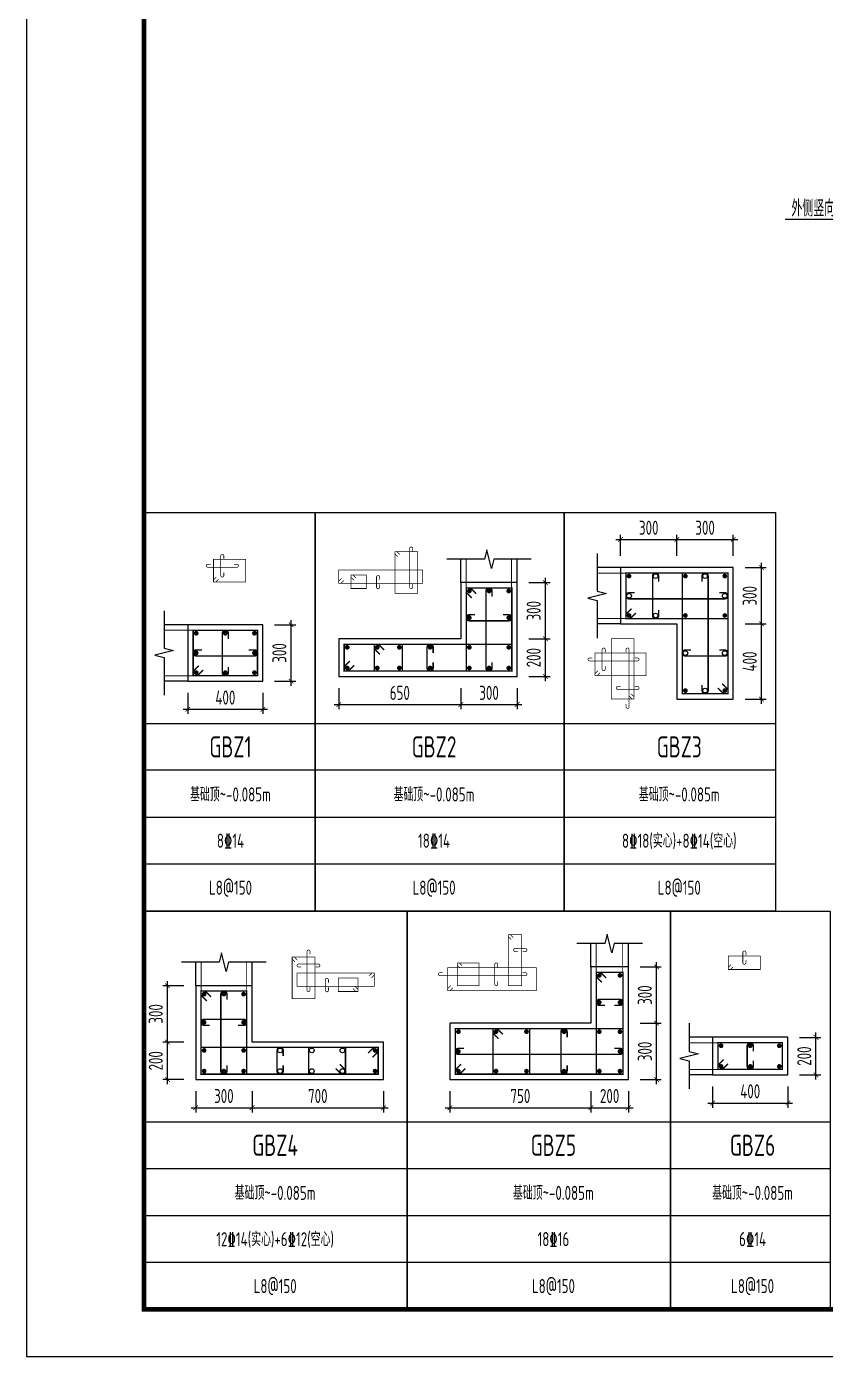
# Model space of a CAD drawing. Extents: x 826826 to 1642106, y -156213 to 399140.
# Drawn here: x 1156965 to 1173972, y 295942 to 324281 of the extents above; entities that cross this region are included whole.
import ezdxf
from ezdxf.enums import TextEntityAlignment as Align

# ---------------------------------------------------------------- set-up
doc = ezdxf.new("R2010")
doc.units = 0
doc.header["$LTSCALE"] = 1000
doc.linetypes.add('CONTINOUS', pattern=[0])
doc.layers.get('0').update_dxf_attribs({"linetype": 'CONTINUOUS'})
doc.layers.get('DEFPOINTS').update_dxf_attribs({"linetype": 'CONTINUOUS'})
for name, color, linetype in [('-TK', 7, 'CONTINUOUS'), ('COLU_DE_DIM', 3, 'CONTINUOUS'), ('COLU_DE_TH', 7, 'CONTINUOUS'), ('LINK', 6, 'CONTINUOUS'), ('LINK-INDEX', 6, 'CONTINUOUS'), ('REIN', 6, 'CONTINUOUS'), ('S-B板配筋号', 7, 'CONTINUOUS'), ('TAB', 7, 'CONTINUOUS'), ('TAB_TEXT', 7, 'CONTINUOUS'), ('THIN', 7, 'CONTINUOUS'), ('标注', 142, 'CONTINUOUS'), ('说明文字', 7, 'CONTINUOUS')]:
    doc.layers.add(name, color=color, linetype=linetype)
doc.styles.add('TSSD_DIMENSION', font='Tssdeng.shx', dxfattribs={"width": 0.7, "bigfont": 'tssdchn.shx'})
doc.styles.add('TSSD_REIN', font='tssdeng.shx', dxfattribs={"width": 0.7, "height": 300, "bigfont": 'tssdchn.shx'})
doc.dimstyles.new('TSSD_25_100', dxfattribs={"dimtxt": 300, "dimasz": 100, "dimexe": 100, "dimexo": 250, "dimgap": 100, "dimtad": 1, "dimdec": 0, "dimlfac": 0.25, "dimzin": 0, "dimdsep": 46, "dimtxsty": 'TSSD_DIMENSION', "dimblk": 'ARCHTICK', "dimcen": 0, "dimdle": 100, "dimclrt": 7, "dimadec": 0, "dimazin": 0, "dimtfac": 1, "dimtdec": 0, "dimtix": 1, "dimtmove": 2, "dimatfit": 3, "dimldrblk": 'ARCHTICK', "dimfxl": 0, "dimtolj": 1, "dimtzin": 0, "dimarcsym": 0})

# ---------------------------------------------------------------- blocks, each defined once
blk = doc.blocks.new('_ArchTick')
at = {"color": 0, "linetype": 'ByBlock', "const_width": 0.15}
blk.add_lwpolyline([(-0.5, -0.5), (0.5, 0.5)], dxfattribs=at)
blk = doc.blocks.new('*D298')
at = {"layer": 'COLU_DE_DIM', "color": 0, "lineweight": -2}
for p, q in [((1171572, 301692), (1171572, 301242)), ((1173172, 301692), (1173172, 301242)), ((1171472, 301342), (1173272, 301342))]:
    blk.add_line(p, q, dxfattribs=at)
at = {"layer": 'DEFPOINTS', "color": 0}
for p in [(1171572, 301942), (1173172, 301942), (1173172, 301342)]:
    blk.add_point(p, dxfattribs=at)
at = {"layer": 'COLU_DE_DIM', "color": 0, "lineweight": -2, "xscale": 100, "yscale": 100, "zscale": 100, "rotation": 180}
blk.add_blockref('_ArchTick', (1171572, 301342), dxfattribs=at)
at = {"layer": 'COLU_DE_DIM', "color": 0, "lineweight": -2, "xscale": 100, "yscale": 100, "zscale": 100}
blk.add_blockref('_ArchTick', (1173172, 301342), dxfattribs=at)
at = {"layer": 'COLU_DE_DIM', "color": 7, "insert": (1172372, 301592), "char_height": 300, "attachment_point": 5, "style": 'TSSD_DIMENSION'}
blk.add_mtext('\\A1;400', dxfattribs=at)
blk = doc.blocks.new('*D299')
at = {"layer": 'COLU_DE_DIM', "color": 0, "lineweight": -2}
for p, q in [((1173422, 302742), (1173872, 302742)), ((1173772, 301842), (1173772, 302842)), ((1173422, 301942), (1173872, 301942))]:
    blk.add_line(p, q, dxfattribs=at)
at = {"layer": 'DEFPOINTS', "color": 0}
for p in [(1173172, 302742), (1173772, 302742), (1173172, 301942)]:
    blk.add_point(p, dxfattribs=at)
at = {"layer": 'COLU_DE_DIM', "color": 0, "lineweight": -2, "xscale": 100, "yscale": 100, "zscale": 100}
for p, rotation in [((1173772, 302742), 90), ((1173772, 301942), 270)]:
    blk.add_blockref('_ArchTick', p, dxfattribs=dict(at, rotation=rotation))
at = {"layer": 'COLU_DE_DIM', "color": 7, "insert": (1173522, 302342), "char_height": 300, "attachment_point": 5, "rotation": 90, "style": 'TSSD_DIMENSION'}
blk.add_mtext('\\A1;200', dxfattribs=at)
blk = doc.blocks.new('*D284')
at = {"layer": 'COLU_DE_DIM', "color": 0, "lineweight": -2}
for p, q in [((1169611, 313002), (1169611, 313452)), ((1170811, 313002), (1170811, 313452)), ((1169511, 313352), (1170911, 313352))]:
    blk.add_line(p, q, dxfattribs=at)
at = {"layer": 'DEFPOINTS', "color": 0}
for p in [(1170811, 313352), (1169611, 312752), (1170811, 312752)]:
    blk.add_point(p, dxfattribs=at)
at = {"layer": 'COLU_DE_DIM', "color": 0, "lineweight": -2, "xscale": 100, "yscale": 100, "zscale": 100, "rotation": 180}
blk.add_blockref('_ArchTick', (1169611, 313352), dxfattribs=at)
at = {"layer": 'COLU_DE_DIM', "color": 0, "lineweight": -2, "xscale": 100, "yscale": 100, "zscale": 100}
blk.add_blockref('_ArchTick', (1170811, 313352), dxfattribs=at)
at = {"layer": 'COLU_DE_DIM', "color": 7, "insert": (1170211, 313602), "char_height": 300, "attachment_point": 5, "style": 'TSSD_DIMENSION'}
blk.add_mtext('\\A1;300', dxfattribs=at)
blk = doc.blocks.new('*D285')
at = {"layer": 'COLU_DE_DIM', "color": 0, "lineweight": -2}
for p, q in [((1170811, 313002), (1170811, 313452)), ((1172011, 313002), (1172011, 313452)), ((1170711, 313352), (1172111, 313352))]:
    blk.add_line(p, q, dxfattribs=at)
at = {"layer": 'DEFPOINTS', "color": 0}
for p in [(1172011, 313352), (1170811, 312752), (1172011, 312752)]:
    blk.add_point(p, dxfattribs=at)
at = {"layer": 'COLU_DE_DIM', "color": 0, "lineweight": -2, "xscale": 100, "yscale": 100, "zscale": 100, "rotation": 180}
blk.add_blockref('_ArchTick', (1170811, 313352), dxfattribs=at)
at = {"layer": 'COLU_DE_DIM', "color": 0, "lineweight": -2, "xscale": 100, "yscale": 100, "zscale": 100}
blk.add_blockref('_ArchTick', (1172011, 313352), dxfattribs=at)
at = {"layer": 'COLU_DE_DIM', "color": 7, "insert": (1171411, 313602), "char_height": 300, "attachment_point": 5, "style": 'TSSD_DIMENSION'}
blk.add_mtext('\\A1;300', dxfattribs=at)
blk = doc.blocks.new('*D286')
at = {"layer": 'COLU_DE_DIM', "color": 0, "lineweight": -2}
for p, q in [((1172261, 311552), (1172711, 311552)), ((1172611, 309852), (1172611, 311652)), ((1172261, 309952), (1172711, 309952))]:
    blk.add_line(p, q, dxfattribs=at)
at = {"layer": 'DEFPOINTS', "color": 0}
for p in [(1172011, 311552), (1172611, 311552), (1172011, 309952)]:
    blk.add_point(p, dxfattribs=at)
at = {"layer": 'COLU_DE_DIM', "color": 0, "lineweight": -2, "xscale": 100, "yscale": 100, "zscale": 100}
for p, rotation in [((1172611, 311552), 90), ((1172611, 309952), 270)]:
    blk.add_blockref('_ArchTick', p, dxfattribs=dict(at, rotation=rotation))
at = {"layer": 'COLU_DE_DIM', "color": 7, "insert": (1172361, 310752), "char_height": 300, "attachment_point": 5, "rotation": 90, "style": 'TSSD_DIMENSION'}
blk.add_mtext('\\A1;400', dxfattribs=at)
blk = doc.blocks.new('*D287')
at = {"layer": 'COLU_DE_DIM', "color": 0, "lineweight": -2}
for p, q in [((1172261, 312752), (1172711, 312752)), ((1172611, 311452), (1172611, 312852)), ((1172261, 311552), (1172711, 311552))]:
    blk.add_line(p, q, dxfattribs=at)
at = {"layer": 'DEFPOINTS', "color": 0}
for p in [(1172011, 312752), (1172611, 312752), (1172011, 311552)]:
    blk.add_point(p, dxfattribs=at)
at = {"layer": 'COLU_DE_DIM', "color": 0, "lineweight": -2, "xscale": 100, "yscale": 100, "zscale": 100}
for p, rotation in [((1172611, 312752), 90), ((1172611, 311552), 270)]:
    blk.add_blockref('_ArchTick', p, dxfattribs=dict(at, rotation=rotation))
at = {"layer": 'COLU_DE_DIM', "color": 7, "insert": (1172361, 312152), "char_height": 300, "attachment_point": 5, "rotation": 90, "style": 'TSSD_DIMENSION'}
blk.add_mtext('\\A1;300', dxfattribs=at)
blk = doc.blocks.new('*D288')
at = {"layer": 'COLU_DE_DIM', "color": 0, "lineweight": -2}
for p, q in [((1163611, 310183), (1163611, 309733)), ((1166211, 310183), (1166211, 309733)), ((1163511, 309833), (1166311, 309833))]:
    blk.add_line(p, q, dxfattribs=at)
at = {"layer": 'DEFPOINTS', "color": 0}
for p in [(1163611, 310433), (1166211, 310433), (1166211, 309833)]:
    blk.add_point(p, dxfattribs=at)
at = {"layer": 'COLU_DE_DIM', "color": 0, "lineweight": -2, "xscale": 100, "yscale": 100, "zscale": 100, "rotation": 180}
blk.add_blockref('_ArchTick', (1163611, 309833), dxfattribs=at)
at = {"layer": 'COLU_DE_DIM', "color": 0, "lineweight": -2, "xscale": 100, "yscale": 100, "zscale": 100}
blk.add_blockref('_ArchTick', (1166211, 309833), dxfattribs=at)
at = {"layer": 'COLU_DE_DIM', "color": 7, "insert": (1164911, 310083), "char_height": 300, "attachment_point": 5, "style": 'TSSD_DIMENSION'}
blk.add_mtext('\\A1;650', dxfattribs=at)
blk = doc.blocks.new('*D289')
at = {"layer": 'COLU_DE_DIM', "color": 0, "lineweight": -2}
for p, q in [((1166211, 310183), (1166211, 309733)), ((1167411, 310183), (1167411, 309733)), ((1166111, 309833), (1167511, 309833))]:
    blk.add_line(p, q, dxfattribs=at)
at = {"layer": 'DEFPOINTS', "color": 0}
for p in [(1166211, 310433), (1167411, 310433), (1167411, 309833)]:
    blk.add_point(p, dxfattribs=at)
at = {"layer": 'COLU_DE_DIM', "color": 0, "lineweight": -2, "xscale": 100, "yscale": 100, "zscale": 100, "rotation": 180}
blk.add_blockref('_ArchTick', (1166211, 309833), dxfattribs=at)
at = {"layer": 'COLU_DE_DIM', "color": 0, "lineweight": -2, "xscale": 100, "yscale": 100, "zscale": 100}
blk.add_blockref('_ArchTick', (1167411, 309833), dxfattribs=at)
at = {"layer": 'COLU_DE_DIM', "color": 7, "insert": (1166811, 310083), "char_height": 300, "attachment_point": 5, "style": 'TSSD_DIMENSION'}
blk.add_mtext('\\A1;300', dxfattribs=at)
blk = doc.blocks.new('*D290')
at = {"layer": 'COLU_DE_DIM', "color": 0, "lineweight": -2}
for p, q in [((1167661, 311233), (1168111, 311233)), ((1168011, 310333), (1168011, 311333)), ((1167661, 310433), (1168111, 310433))]:
    blk.add_line(p, q, dxfattribs=at)
at = {"layer": 'DEFPOINTS', "color": 0}
for p in [(1167411, 311233), (1168011, 311233), (1167411, 310433)]:
    blk.add_point(p, dxfattribs=at)
at = {"layer": 'COLU_DE_DIM', "color": 0, "lineweight": -2, "xscale": 100, "yscale": 100, "zscale": 100}
for p, rotation in [((1168011, 311233), 90), ((1168011, 310433), 270)]:
    blk.add_blockref('_ArchTick', p, dxfattribs=dict(at, rotation=rotation))
at = {"layer": 'COLU_DE_DIM', "color": 7, "insert": (1167761, 310833), "char_height": 300, "attachment_point": 5, "rotation": 90, "style": 'TSSD_DIMENSION'}
blk.add_mtext('\\A1;200', dxfattribs=at)
blk = doc.blocks.new('*D291')
at = {"layer": 'COLU_DE_DIM', "color": 0, "lineweight": -2}
for p, q in [((1167661, 312433), (1168111, 312433)), ((1168011, 311133), (1168011, 312533)), ((1167661, 311233), (1168111, 311233))]:
    blk.add_line(p, q, dxfattribs=at)
at = {"layer": 'DEFPOINTS', "color": 0}
for p in [(1167411, 312433), (1168011, 312433), (1167411, 311233)]:
    blk.add_point(p, dxfattribs=at)
at = {"layer": 'COLU_DE_DIM', "color": 0, "lineweight": -2, "xscale": 100, "yscale": 100, "zscale": 100}
for p, rotation in [((1168011, 312433), 90), ((1168011, 311233), 270)]:
    blk.add_blockref('_ArchTick', p, dxfattribs=dict(at, rotation=rotation))
at = {"layer": 'COLU_DE_DIM', "color": 7, "insert": (1167761, 311833), "char_height": 300, "attachment_point": 5, "rotation": 90, "style": 'TSSD_DIMENSION'}
blk.add_mtext('\\A1;300', dxfattribs=at)
blk = doc.blocks.new('*D280')
at = {"layer": 'COLU_DE_DIM', "color": 0, "lineweight": -2}
for p, q in [((1160565, 301592), (1160565, 301142)), ((1161765, 301592), (1161765, 301142)), ((1160465, 301242), (1161865, 301242))]:
    blk.add_line(p, q, dxfattribs=at)
at = {"layer": 'DEFPOINTS', "color": 0}
for p in [(1160565, 301842), (1161765, 301842), (1161765, 301242)]:
    blk.add_point(p, dxfattribs=at)
at = {"layer": 'COLU_DE_DIM', "color": 0, "lineweight": -2, "xscale": 100, "yscale": 100, "zscale": 100, "rotation": 180}
blk.add_blockref('_ArchTick', (1160565, 301242), dxfattribs=at)
at = {"layer": 'COLU_DE_DIM', "color": 0, "lineweight": -2, "xscale": 100, "yscale": 100, "zscale": 100}
blk.add_blockref('_ArchTick', (1161765, 301242), dxfattribs=at)
at = {"layer": 'COLU_DE_DIM', "color": 7, "insert": (1161165, 301492), "char_height": 300, "attachment_point": 5, "style": 'TSSD_DIMENSION'}
blk.add_mtext('\\A1;300', dxfattribs=at)
blk = doc.blocks.new('*D281')
at = {"layer": 'COLU_DE_DIM', "color": 0, "lineweight": -2}
for p, q in [((1161765, 301592), (1161765, 301142)), ((1164565, 301592), (1164565, 301142)), ((1161665, 301242), (1164665, 301242))]:
    blk.add_line(p, q, dxfattribs=at)
at = {"layer": 'DEFPOINTS', "color": 0}
for p in [(1161765, 301842), (1164565, 301842), (1164565, 301242)]:
    blk.add_point(p, dxfattribs=at)
at = {"layer": 'COLU_DE_DIM', "color": 0, "lineweight": -2, "xscale": 100, "yscale": 100, "zscale": 100, "rotation": 180}
blk.add_blockref('_ArchTick', (1161765, 301242), dxfattribs=at)
at = {"layer": 'COLU_DE_DIM', "color": 0, "lineweight": -2, "xscale": 100, "yscale": 100, "zscale": 100}
blk.add_blockref('_ArchTick', (1164565, 301242), dxfattribs=at)
at = {"layer": 'COLU_DE_DIM', "color": 7, "insert": (1163165, 301492), "char_height": 300, "attachment_point": 5, "style": 'TSSD_DIMENSION'}
blk.add_mtext('\\A1;700', dxfattribs=at)
blk = doc.blocks.new('*D282')
at = {"layer": 'COLU_DE_DIM', "color": 0, "lineweight": -2}
for p, q in [((1159965, 301742), (1159965, 302742)), ((1160315, 302642), (1159865, 302642)), ((1160315, 301842), (1159865, 301842))]:
    blk.add_line(p, q, dxfattribs=at)
at = {"layer": 'DEFPOINTS', "color": 0}
for p in [(1159965, 302642), (1160565, 302642), (1160565, 301842)]:
    blk.add_point(p, dxfattribs=at)
at = {"layer": 'COLU_DE_DIM', "color": 0, "lineweight": -2, "xscale": 100, "yscale": 100, "zscale": 100}
for p, rotation in [((1159965, 302642), 90), ((1159965, 301842), 270)]:
    blk.add_blockref('_ArchTick', p, dxfattribs=dict(at, rotation=rotation))
at = {"layer": 'COLU_DE_DIM', "color": 7, "insert": (1159715, 302242), "char_height": 300, "attachment_point": 5, "rotation": 90, "style": 'TSSD_DIMENSION'}
blk.add_mtext('\\A1;200', dxfattribs=at)
blk = doc.blocks.new('*D283')
at = {"layer": 'COLU_DE_DIM', "color": 0, "lineweight": -2}
for p, q in [((1160315, 303842), (1159865, 303842)), ((1159965, 302542), (1159965, 303942)), ((1160315, 302642), (1159865, 302642))]:
    blk.add_line(p, q, dxfattribs=at)
at = {"layer": 'DEFPOINTS', "color": 0}
for p in [(1159965, 303842), (1160565, 303842), (1160565, 302642)]:
    blk.add_point(p, dxfattribs=at)
at = {"layer": 'COLU_DE_DIM', "color": 0, "lineweight": -2, "xscale": 100, "yscale": 100, "zscale": 100}
for p, rotation in [((1159965, 303842), 90), ((1159965, 302642), 270)]:
    blk.add_blockref('_ArchTick', p, dxfattribs=dict(at, rotation=rotation))
at = {"layer": 'COLU_DE_DIM', "color": 7, "insert": (1159715, 303242), "char_height": 300, "attachment_point": 5, "rotation": 90, "style": 'TSSD_DIMENSION'}
blk.add_mtext('\\A1;300', dxfattribs=at)
blk = doc.blocks.new('*D266')
at = {"layer": 'COLU_DE_DIM', "color": 0, "lineweight": -2}
for p, q in [((1160396, 310083), (1160396, 309633)), ((1161996, 310083), (1161996, 309633)), ((1160296, 309733), (1162096, 309733))]:
    blk.add_line(p, q, dxfattribs=at)
at = {"layer": 'DEFPOINTS', "color": 0}
for p in [(1160396, 310333), (1161996, 310333), (1161996, 309733)]:
    blk.add_point(p, dxfattribs=at)
at = {"layer": 'COLU_DE_DIM', "color": 0, "lineweight": -2, "xscale": 100, "yscale": 100, "zscale": 100, "rotation": 180}
blk.add_blockref('_ArchTick', (1160396, 309733), dxfattribs=at)
at = {"layer": 'COLU_DE_DIM', "color": 0, "lineweight": -2, "xscale": 100, "yscale": 100, "zscale": 100}
blk.add_blockref('_ArchTick', (1161996, 309733), dxfattribs=at)
at = {"layer": 'COLU_DE_DIM', "color": 7, "insert": (1161196, 309983), "char_height": 300, "attachment_point": 5, "style": 'TSSD_DIMENSION'}
blk.add_mtext('\\A1;400', dxfattribs=at)
blk = doc.blocks.new('*D267')
at = {"layer": 'COLU_DE_DIM', "color": 0, "lineweight": -2}
for p, q in [((1162246, 311533), (1162696, 311533)), ((1162596, 310233), (1162596, 311633)), ((1162246, 310333), (1162696, 310333))]:
    blk.add_line(p, q, dxfattribs=at)
at = {"layer": 'DEFPOINTS', "color": 0}
for p in [(1161996, 311533), (1162596, 311533), (1161996, 310333)]:
    blk.add_point(p, dxfattribs=at)
at = {"layer": 'COLU_DE_DIM', "color": 0, "lineweight": -2, "xscale": 100, "yscale": 100, "zscale": 100}
for p, rotation in [((1162596, 311533), 90), ((1162596, 310333), 270)]:
    blk.add_blockref('_ArchTick', p, dxfattribs=dict(at, rotation=rotation))
at = {"layer": 'COLU_DE_DIM', "color": 7, "insert": (1162346, 310933), "char_height": 300, "attachment_point": 5, "rotation": 90, "style": 'TSSD_DIMENSION'}
blk.add_mtext('\\A1;300', dxfattribs=at)
blk = doc.blocks.new('*D268')
at = {"layer": 'COLU_DE_DIM', "color": 0, "lineweight": -2}
for p, q in [((1165978, 301592), (1165978, 301142)), ((1168978, 301592), (1168978, 301142)), ((1165878, 301242), (1169078, 301242))]:
    blk.add_line(p, q, dxfattribs=at)
at = {"layer": 'DEFPOINTS', "color": 0}
for p in [(1165978, 301842), (1168978, 301842), (1168978, 301242)]:
    blk.add_point(p, dxfattribs=at)
at = {"layer": 'COLU_DE_DIM', "color": 0, "lineweight": -2, "xscale": 100, "yscale": 100, "zscale": 100, "rotation": 180}
blk.add_blockref('_ArchTick', (1165978, 301242), dxfattribs=at)
at = {"layer": 'COLU_DE_DIM', "color": 0, "lineweight": -2, "xscale": 100, "yscale": 100, "zscale": 100}
blk.add_blockref('_ArchTick', (1168978, 301242), dxfattribs=at)
at = {"layer": 'COLU_DE_DIM', "color": 7, "insert": (1167478, 301492), "char_height": 300, "attachment_point": 5, "style": 'TSSD_DIMENSION'}
blk.add_mtext('\\A1;750', dxfattribs=at)
blk = doc.blocks.new('*D269')
at = {"layer": 'COLU_DE_DIM', "color": 0, "lineweight": -2}
for p, q in [((1168978, 301592), (1168978, 301142)), ((1169778, 301592), (1169778, 301142)), ((1168878, 301242), (1169878, 301242))]:
    blk.add_line(p, q, dxfattribs=at)
at = {"layer": 'DEFPOINTS', "color": 0}
for p in [(1168978, 301842), (1169778, 301842), (1169778, 301242)]:
    blk.add_point(p, dxfattribs=at)
at = {"layer": 'COLU_DE_DIM', "color": 0, "lineweight": -2, "xscale": 100, "yscale": 100, "zscale": 100, "rotation": 180}
blk.add_blockref('_ArchTick', (1168978, 301242), dxfattribs=at)
at = {"layer": 'COLU_DE_DIM', "color": 0, "lineweight": -2, "xscale": 100, "yscale": 100, "zscale": 100}
blk.add_blockref('_ArchTick', (1169778, 301242), dxfattribs=at)
at = {"layer": 'COLU_DE_DIM', "color": 7, "insert": (1169378, 301492), "char_height": 300, "attachment_point": 5, "style": 'TSSD_DIMENSION'}
blk.add_mtext('\\A1;200', dxfattribs=at)
blk = doc.blocks.new('*D270')
at = {"layer": 'COLU_DE_DIM', "color": 0, "lineweight": -2}
for p, q in [((1170028, 303042), (1170478, 303042)), ((1170378, 301742), (1170378, 303142)), ((1170028, 301842), (1170478, 301842))]:
    blk.add_line(p, q, dxfattribs=at)
at = {"layer": 'DEFPOINTS', "color": 0}
for p in [(1169778, 303042), (1170378, 303042), (1169778, 301842)]:
    blk.add_point(p, dxfattribs=at)
at = {"layer": 'COLU_DE_DIM', "color": 0, "lineweight": -2, "xscale": 100, "yscale": 100, "zscale": 100}
for p, rotation in [((1170378, 303042), 90), ((1170378, 301842), 270)]:
    blk.add_blockref('_ArchTick', p, dxfattribs=dict(at, rotation=rotation))
at = {"layer": 'COLU_DE_DIM', "color": 7, "insert": (1170128, 302442), "char_height": 300, "attachment_point": 5, "rotation": 90, "style": 'TSSD_DIMENSION'}
blk.add_mtext('\\A1;300', dxfattribs=at)
blk = doc.blocks.new('*D271')
at = {"layer": 'COLU_DE_DIM', "color": 0, "lineweight": -2}
for p, q in [((1170028, 304242), (1170478, 304242)), ((1170378, 302942), (1170378, 304342)), ((1170028, 303042), (1170478, 303042))]:
    blk.add_line(p, q, dxfattribs=at)
at = {"layer": 'DEFPOINTS', "color": 0}
for p in [(1169778, 304242), (1170378, 304242), (1169778, 303042)]:
    blk.add_point(p, dxfattribs=at)
at = {"layer": 'COLU_DE_DIM', "color": 0, "lineweight": -2, "xscale": 100, "yscale": 100, "zscale": 100}
for p, rotation in [((1170378, 304242), 90), ((1170378, 303042), 270)]:
    blk.add_blockref('_ArchTick', p, dxfattribs=dict(at, rotation=rotation))
at = {"layer": 'COLU_DE_DIM', "color": 7, "insert": (1170128, 303642), "char_height": 300, "attachment_point": 5, "rotation": 90, "style": 'TSSD_DIMENSION'}
blk.add_mtext('\\A1;300', dxfattribs=at)
blk = doc.blocks.new('20210729.23145802')
at = {"layer": '标注', "linetype": 'CONTINOUS'}
blk.add_line((-27575.675, -168523.316), (-29935.281, -168523.316), dxfattribs=at)
at = {"layer": '说明文字', "color": 0, "style": 'TSSD_DIMENSION', "width": 0.7}
blk.add_text('外侧竖向通长钢筋', height=350, dxfattribs=at).set_placement((-29801.159, -168455.159))
blk = doc.blocks.new('A1')
blk.add_lwpolyline([(0, 59400), (0, 0), (84100, 0), (84100, 59400)], close=True)
at = {"const_width": 100}
blk.add_lwpolyline([(2500, 58400), (2500, 1000), (83100, 1000), (83100, 58400)], close=True, dxfattribs=at)

msp = doc.modelspace()

# ---------------------------------------------------------------- linework, layer by layer
at = {"layer": 'COLU_DE_TH'}
for points in [[(1169611.05, 312751.54), (1169611.05, 311551.54), (1170811.05, 311551.54), (1170811.05, 309951.54), (1172011.04, 309951.54), (1172011.04, 312751.54), (1169611.05, 312751.54)], [(1167411.05, 312433.2), (1166211.06, 312433.2), (1166211.06, 311233.2), (1163611.06, 311233.2), (1163611.06, 310433.2), (1167411.05, 310433.2), (1167411.05, 312433.2)], [(1160395.68, 311533.16), (1160395.67, 310333.2), (1161995.67, 310333.2), (1161995.68, 311533.16), (1160395.68, 311533.16)], [(1169778.4, 304242.47), (1168978.4, 304242.47), (1168978.4, 303042.47), (1165978.35, 303042.47), (1165978.35, 301842.46), (1169778.4, 301842.46), (1169778.4, 304242.47)], [(1161764.92, 303842.46), (1160564.92, 303842.46), (1160564.92, 301842.46), (1164564.92, 301842.46), (1164564.92, 302642.46), (1161764.92, 302642.46), (1161764.92, 303842.46)], [(1171572.05, 302742.46), (1171572.05, 301942.46), (1173172.05, 301942.46), (1173172.05, 302742.46), (1171572.05, 302742.46)]]:
    msp.add_lwpolyline(points, close=True, dxfattribs=at)
at = {"layer": 'LINK', "const_width": 30}
for points in [[(1169937.97, 311786.54), (1169817.97, 311666.54), (1169726.05, 311666.54), (1169726.05, 312636.54), (1171896.04, 312636.54), (1171896.04, 311666.54), (1169726.05, 311666.54), (1169726.05, 311758.46), (1169846.05, 311878.46)], [(1171776.04, 310278.46), (1171896.04, 310158.46), (1171896.04, 310066.54), (1170926.05, 310066.54), (1170926.05, 312636.54), (1171896.04, 312636.54), (1171896.04, 310066.54), (1171804.12, 310066.54), (1171684.12, 310186.54)], [(1166446.06, 312106.28), (1166326.06, 312226.28), (1166326.06, 312318.2), (1167296.05, 312318.2), (1167296.05, 310548.2), (1166326.06, 310548.2), (1166326.06, 312318.2), (1166417.98, 312318.2), (1166537.98, 312198.2)], [(1160722.59, 310568.2), (1160602.59, 310448.2), (1160510.67, 310448.2), (1160510.68, 311418.16), (1161880.68, 311418.16), (1161880.67, 310448.2), (1160510.67, 310448.2), (1160510.67, 310540.12), (1160630.67, 310660.12)], [(1163937.98, 310668.2), (1163817.98, 310548.2), (1163726.06, 310548.2), (1163726.06, 311118.2), (1167296.05, 311118.2), (1167296.05, 310548.2), (1163726.06, 310548.2), (1163726.06, 310640.12), (1163846.06, 310760.12)], [(1164486.06, 310906.28), (1164366.06, 311026.28), (1164366.06, 311118.2), (1164966.06, 311118.2), (1164966.06, 310548.2), (1164366.06, 310548.2), (1164366.06, 311118.2), (1164457.98, 311118.2), (1164577.98, 310998.2)], [(1169213.4, 303915.55), (1169093.4, 304035.55), (1169093.4, 304127.47), (1169663.4, 304127.47), (1169663.4, 301957.46), (1169093.4, 301957.46), (1169093.4, 304127.47), (1169185.32, 304127.47), (1169305.32, 304007.47)], [(1160799.92, 303515.54), (1160679.92, 303635.54), (1160679.92, 303727.46), (1161649.92, 303727.46), (1161649.92, 301957.46), (1160679.92, 301957.46), (1160679.92, 303727.46), (1160771.85, 303727.46), (1160891.85, 303607.46)], [(1166305.27, 302077.46), (1166185.27, 301957.46), (1166093.35, 301957.46), (1166093.35, 302927.47), (1169663.4, 302927.47), (1169663.4, 301957.46), (1166093.35, 301957.46), (1166093.35, 302049.39), (1166213.35, 302169.39)], [(1167013.36, 302715.55), (1166893.36, 302835.55), (1166893.36, 302927.47), (1167673.37, 302927.47), (1167673.37, 301957.46), (1166893.36, 301957.46), (1166893.36, 302927.47), (1166985.29, 302927.47), (1167105.29, 302807.47)], [(1164238, 302407.46), (1164358, 302527.46), (1164449.92, 302527.46), (1164449.92, 301957.46), (1160679.92, 301957.46), (1160679.92, 302527.46), (1164449.92, 302527.46), (1164449.92, 302435.54), (1164329.92, 302315.54)], [(1163634.11, 302169.39), (1163754.11, 302049.39), (1163754.11, 301957.46), (1162971.13, 301957.46), (1162971.13, 302527.46), (1163754.11, 302527.46), (1163754.11, 301957.46), (1163662.19, 301957.46), (1163542.19, 302077.46)], [(1171898.97, 302177.46), (1171778.97, 302057.46), (1171687.05, 302057.46), (1171687.05, 302627.46), (1173057.05, 302627.46), (1173057.05, 302057.46), (1171687.05, 302057.46), (1171687.05, 302149.39), (1171807.05, 302269.39)]]:
    msp.add_lwpolyline(points, dxfattribs=at)
for points in [[(1170422.68, 312451.55), (1170422.68, 312571.55, 1), (1170292.68, 312571.55), (1170292.67, 311731.58, 1), (1170422.67, 311731.58), (1170422.67, 311851.58)], [(1171346.05, 310251.54), (1171346.05, 310131.54, 1), (1171476.05, 310131.54), (1171476.05, 312571.54, 1), (1171346.05, 312571.54), (1171346.05, 312451.54)], [(1166876.05, 312133.2), (1166876.05, 312253.2, 1), (1166746.05, 312253.2), (1166746.05, 310613.2, 1), (1166876.05, 310613.2), (1166876.05, 310733.2)], [(1169911.05, 312216.54), (1169791.05, 312216.54, 1), (1169791.05, 312086.54), (1171831.04, 312086.54, 1), (1171831.04, 312216.54), (1171711.04, 312216.54)], [(1166511.06, 311748.2), (1166391.06, 311748.2, 1), (1166391.06, 311618.2), (1167231.05, 311618.2, 1), (1167231.05, 311748.2), (1167111.05, 311748.2)], [(1161260.68, 311233.17), (1161260.68, 311353.17, 1), (1161130.68, 311353.17), (1161130.67, 310513.21, 1), (1161260.67, 310513.21), (1161260.67, 310633.21)], [(1160695.68, 310998.18), (1160575.68, 310998.18, 1), (1160575.68, 310868.18), (1161815.68, 310868.18, 1), (1161815.68, 310998.18), (1161695.68, 310998.18)], [(1165621.53, 310933.2), (1165621.53, 311053.2, 1), (1165491.53, 311053.2), (1165491.53, 310613.2, 1), (1165621.53, 310613.2), (1165621.53, 310733.2)], [(1171111.05, 310996.54), (1170991.05, 310996.54, 1), (1170991.05, 310866.54), (1171831.04, 310866.54, 1), (1171831.04, 310996.54), (1171711.04, 310996.54)], [(1161229.92, 303542.46), (1161229.92, 303662.46, 1), (1161099.92, 303662.46), (1161099.92, 302022.46, 1), (1161229.92, 302022.46), (1161229.92, 302142.46)], [(1169478.4, 303422.59), (1169598.4, 303422.59, 1), (1169598.4, 303552.59), (1169158.4, 303552.59, 1), (1169158.4, 303422.59), (1169278.4, 303422.59)], [(1161464.92, 302997.46), (1161584.92, 302997.46, 1), (1161584.92, 303127.46), (1160744.92, 303127.46, 1), (1160744.92, 302997.46), (1160864.92, 302997.46)], [(1168473.39, 302742.47), (1168473.39, 302862.47, 1), (1168343.39, 302862.47), (1168343.39, 302022.46, 1), (1168473.39, 302022.46), (1168473.39, 302142.46)], [(1162427.71, 302342.46), (1162427.71, 302462.46, 1), (1162297.71, 302462.46), (1162297.71, 302022.46, 1), (1162427.71, 302022.46), (1162427.71, 302142.46)], [(1166278.35, 302507.47), (1166158.35, 302507.47, 1), (1166158.35, 302377.47), (1169598.4, 302377.47, 1), (1169598.4, 302507.47), (1169478.4, 302507.47)], [(1172437.05, 302442.46), (1172437.05, 302562.46, 1), (1172307.05, 302562.46), (1172307.05, 302122.46, 1), (1172437.05, 302122.46), (1172437.05, 302242.46)]]:
    msp.add_lwpolyline(points, format="xyb", dxfattribs=at)
at = {"layer": 'LINK-INDEX', "const_width": 15}
for points in [[(1165185.46, 313099.45), (1165185.46, 313159.45, 1), (1165120.46, 313159.45), (1165120.46, 312339.45, 1), (1165185.46, 312339.45), (1165185.46, 312399.45)], [(1161164.2, 312942.4), (1161164.2, 313002.4, 1), (1161099.2, 313002.4), (1161099.2, 312582.42, 1), (1161164.2, 312582.42), (1161164.2, 312642.42)], [(1160881.7, 312824.91), (1160821.7, 312824.91, 1), (1160821.7, 312759.91), (1161441.7, 312759.91, 1), (1161441.7, 312824.91), (1161381.7, 312824.91)], [(1164479.74, 312492.32), (1164479.74, 312552.32, 1), (1164414.74, 312552.32), (1164414.74, 312332.32, 1), (1164479.74, 312332.32), (1164479.74, 312392.32)], [(1169283.77, 310945.58), (1169283.77, 311005.58, 1), (1169218.77, 311005.58), (1169218.77, 310585.58, 1), (1169283.77, 310585.58), (1169283.77, 310645.58)], [(1169728.77, 309845.58), (1169728.77, 309785.58, 1), (1169793.77, 309785.58), (1169793.77, 311005.58, 1), (1169728.77, 311005.58), (1169728.77, 310945.58)], [(1169011.27, 310828.08), (1168951.27, 310828.08, 1), (1168951.27, 310763.08), (1169971.26, 310763.08, 1), (1169971.26, 310828.08), (1169911.26, 310828.08)], [(1169611.27, 310218.08), (1169551.27, 310218.08, 1), (1169551.27, 310153.08), (1169971.26, 310153.08, 1), (1169971.26, 310218.08), (1169911.26, 310218.08)], [(1162998.87, 304511.4), (1162998.87, 304571.4, 1), (1162933.87, 304571.4), (1162933.87, 303751.4, 1), (1162998.87, 303751.4), (1162998.87, 303811.4)], [(1167525, 304570.74), (1167585, 304570.74, 1), (1167585, 304635.74), (1167365, 304635.74, 1), (1167365, 304570.74), (1167425, 304570.74)], [(1172279.55, 304490.39), (1172279.55, 304550.39, 1), (1172214.55, 304550.39), (1172214.55, 304330.39, 1), (1172279.55, 304330.39), (1172279.55, 304390.39)], [(1163116.37, 304238.9), (1163176.37, 304238.9, 1), (1163176.37, 304303.9), (1162756.37, 304303.9, 1), (1162756.37, 304238.9), (1162816.37, 304238.9)], [(1165824.98, 304119.02), (1165764.98, 304119.02, 1), (1165764.98, 304054.02), (1167585, 304054.02, 1), (1167585, 304119.02), (1167525, 304119.02)], [(1166997.5, 304236.52), (1166997.5, 304296.52, 1), (1166932.5, 304296.52), (1166932.5, 303876.52, 1), (1166997.5, 303876.52), (1166997.5, 303936.52)], [(1163392.3, 303904.27), (1163392.3, 303964.27, 1), (1163327.3, 303964.27), (1163327.3, 303744.27, 1), (1163392.3, 303744.27), (1163392.3, 303804.27)]]:
    msp.add_lwpolyline(points, format="xyb", dxfattribs=at)
for points in [[(1161050.16, 312504.92), (1160990.16, 312444.92), (1160944.2, 312444.92), (1160944.2, 312929.9), (1161629.2, 312929.9), (1161629.2, 312444.92), (1160944.2, 312444.92), (1160944.2, 312490.88), (1161004.2, 312550.88)], [(1164865.46, 312985.99), (1164805.46, 313045.99), (1164805.46, 313091.95), (1165290.46, 313091.95), (1165290.46, 312206.95), (1164805.46, 312206.95), (1164805.46, 313091.95), (1164851.43, 313091.95), (1164911.43, 313031.95)], [(1163716.42, 312476.95), (1163656.42, 312416.95), (1163610.46, 312416.95), (1163610.46, 312701.95), (1165395.46, 312701.95), (1165395.46, 312416.95), (1163610.46, 312416.95), (1163610.46, 312462.91), (1163670.46, 312522.91)], [(1163930.46, 312485.99), (1163870.46, 312545.99), (1163870.46, 312591.95), (1164195.46, 312591.95), (1164195.46, 312306.95), (1163870.46, 312306.95), (1163870.46, 312591.95), (1163916.42, 312591.95), (1163976.42, 312531.95)], [(1169838.77, 310059.04), (1169898.77, 309999.04), (1169898.77, 309953.08), (1169413.77, 309953.08), (1169413.77, 311238.08), (1169898.77, 311238.08), (1169898.77, 309953.08), (1169852.8, 309953.08), (1169792.8, 310013.08)], [(1169174.73, 310508.08), (1169114.73, 310448.08), (1169068.77, 310448.08), (1169068.77, 310933.08), (1170153.76, 310933.08), (1170153.76, 310448.08), (1169068.77, 310448.08), (1169068.77, 310494.04), (1169128.77, 310554.04)], [(1167282.5, 304823.06), (1167222.5, 304883.06), (1167222.5, 304929.02), (1167507.5, 304929.02), (1167507.5, 303844.02), (1167222.5, 303844.02), (1167222.5, 304929.02), (1167268.47, 304929.02), (1167328.47, 304869.02)], [(1162678.87, 304347.94), (1162618.87, 304407.94), (1162618.87, 304453.9), (1163103.87, 304453.9), (1163103.87, 303568.9), (1162618.87, 303568.9), (1162618.87, 304453.9), (1162664.83, 304453.9), (1162724.83, 304393.9)], [(1172010.51, 304247.89), (1171950.51, 304187.89), (1171904.55, 304187.89), (1171904.55, 304472.89), (1172589.55, 304472.89), (1172589.55, 304187.89), (1171904.55, 304187.89), (1171904.55, 304233.85), (1171964.55, 304293.85)], [(1164261.98, 304053.9), (1164321.98, 304113.9), (1164367.94, 304113.9), (1164367.94, 303828.9), (1162723.87, 303828.9), (1162723.87, 304113.9), (1164367.94, 304113.9), (1164367.94, 304067.94), (1164307.94, 304007.94)], [(1166038.45, 303799.01), (1165978.45, 303739.01), (1165932.48, 303739.01), (1165932.48, 304224.02), (1167817.51, 304224.02), (1167817.51, 303739.01), (1165932.48, 303739.01), (1165932.48, 303784.98), (1165992.48, 303844.98)], [(1166192.49, 304223.06), (1166132.49, 304283.06), (1166132.49, 304329.02), (1166597.49, 304329.02), (1166597.49, 303844.02), (1166132.49, 303844.02), (1166132.49, 304329.02), (1166178.45, 304329.02), (1166238.45, 304269.02)], [(1163957.94, 303824.87), (1164017.94, 303764.87), (1164017.94, 303718.9), (1163602.94, 303718.9), (1163602.94, 304003.9), (1164017.94, 304003.9), (1164017.94, 303718.9), (1163971.98, 303718.9), (1163911.98, 303778.9)]]:
    msp.add_lwpolyline(points, dxfattribs=at)
at = {"layer": 'LINK-INDEX', "color": 1, "const_width": 20}
for points in [[(1166326.05, 312218.2), (1166326.05, 312933.2)], [(1167288.92, 312218.2), (1167288.92, 312933.2)], [(1169826.05, 312636.54), (1169111.05, 312636.54)], [(1169826.05, 311666.54), (1169111.05, 311666.54)], [(1160610.68, 311418.16), (1159895.68, 311418.16)], [(1160610.68, 310448.2), (1159895.68, 310448.2)], [(1169093.4, 304027.47), (1169093.4, 304742.47)], [(1169656.27, 304027.47), (1169656.27, 304742.47)], [(1160679.92, 303627.46), (1160679.92, 304342.46)], [(1161642.79, 303627.46), (1161642.79, 304342.46)], [(1171787.05, 302627.46), (1171072.05, 302627.46)], [(1171787.05, 302057.46), (1171072.05, 302057.46)]]:
    msp.add_lwpolyline(points, dxfattribs=at)
at = {"layer": 'REIN', "const_width": 50}
for points in [[(1169766.05, 312571.54, 1), (1169816.05, 312571.54, 1), (1169766.05, 312571.54)], [(1170966.05, 312571.54, 1), (1171016.05, 312571.54, 1), (1170966.05, 312571.54)], [(1171806.04, 312571.54, 1), (1171856.04, 312571.54, 1), (1171806.04, 312571.54)], [(1166366.06, 312253.2, 1), (1166416.06, 312253.2, 1), (1166366.06, 312253.2)], [(1166786.05, 312253.2, 1), (1166836.05, 312253.2, 1), (1166786.05, 312253.2)], [(1167206.05, 312253.2, 1), (1167256.05, 312253.2, 1), (1167206.05, 312253.2)], [(1166366.06, 311683.2, 1), (1166416.06, 311683.2, 1), (1166366.06, 311683.2)], [(1167206.05, 311683.2, 1), (1167256.05, 311683.2, 1), (1167206.05, 311683.2)], [(1169766.05, 311731.54, 1), (1169816.05, 311731.54, 1), (1169766.05, 311731.54)], [(1170966.05, 311731.54, 1), (1171016.05, 311731.54, 1), (1170966.05, 311731.54)], [(1171806.04, 311731.54, 1), (1171856.04, 311731.54, 1), (1171806.04, 311731.54)], [(1160550.68, 311353.16, 1), (1160600.68, 311353.16, 1), (1160550.68, 311353.16)], [(1161170.68, 311353.17, 1), (1161220.68, 311353.17, 1), (1161170.68, 311353.17)], [(1161790.68, 311353.16, 1), (1161840.68, 311353.16, 1), (1161790.68, 311353.16)], [(1160550.68, 310933.18, 1), (1160600.68, 310933.18, 1), (1160550.68, 310933.18)], [(1161790.68, 310933.18, 1), (1161840.68, 310933.18, 1), (1161790.68, 310933.18)], [(1163766.06, 311053.2, 1), (1163816.06, 311053.2, 1), (1163766.06, 311053.2)], [(1164406.06, 311053.2, 1), (1164456.06, 311053.2, 1), (1164406.06, 311053.2)], [(1164876.06, 311053.2, 1), (1164926.06, 311053.2, 1), (1164876.06, 311053.2)], [(1165531.53, 311053.2, 1), (1165581.53, 311053.2, 1), (1165531.53, 311053.2)], [(1166366.06, 311053.2, 1), (1166416.06, 311053.2, 1), (1166366.06, 311053.2)], [(1167206.05, 311053.2, 1), (1167256.05, 311053.2, 1), (1167206.05, 311053.2)], [(1163766.06, 310613.2, 1), (1163816.06, 310613.2, 1), (1163766.06, 310613.2)], [(1164406.06, 310613.2, 1), (1164456.06, 310613.2, 1), (1164406.06, 310613.2)], [(1164876.06, 310613.2, 1), (1164926.06, 310613.2, 1), (1164876.06, 310613.2)], [(1165531.53, 310613.2, 1), (1165581.53, 310613.2, 1), (1165531.53, 310613.2)], [(1166366.06, 310613.2, 1), (1166416.06, 310613.2, 1), (1166366.06, 310613.2)], [(1166786.05, 310613.2, 1), (1166836.05, 310613.2, 1), (1166786.05, 310613.2)], [(1167206.05, 310613.2, 1), (1167256.05, 310613.2, 1), (1167206.05, 310613.2)], [(1160550.67, 310513.2, 1), (1160600.67, 310513.2, 1), (1160550.67, 310513.2)], [(1161170.67, 310513.21, 1), (1161220.67, 310513.21, 1), (1161170.67, 310513.21)], [(1161790.67, 310513.2, 1), (1161840.67, 310513.2, 1), (1161790.67, 310513.2)], [(1170966.05, 310131.54, 1), (1171016.05, 310131.54, 1), (1170966.05, 310131.54)], [(1171806.04, 310131.54, 1), (1171856.04, 310131.54, 1), (1171806.04, 310131.54)], [(1169133.4, 304062.47, 1), (1169183.4, 304062.47, 1), (1169133.4, 304062.47)], [(1169573.4, 304062.47, 1), (1169623.4, 304062.47, 1), (1169573.4, 304062.47)], [(1160719.92, 303662.46, 1), (1160769.92, 303662.46, 1), (1160719.92, 303662.46)], [(1161139.92, 303662.46, 1), (1161189.92, 303662.46, 1), (1161139.92, 303662.46)], [(1161559.92, 303662.46, 1), (1161609.92, 303662.46, 1), (1161559.92, 303662.46)], [(1169133.4, 303487.59, 1), (1169183.4, 303487.59, 1), (1169133.4, 303487.59)], [(1169573.4, 303487.59, 1), (1169623.4, 303487.59, 1), (1169573.4, 303487.59)], [(1160719.92, 303062.46, 1), (1160769.92, 303062.46, 1), (1160719.92, 303062.46)], [(1161559.92, 303062.46, 1), (1161609.92, 303062.46, 1), (1161559.92, 303062.46)], [(1166133.35, 302862.47, 1), (1166183.35, 302862.47, 1), (1166133.35, 302862.47)], [(1166933.36, 302862.47, 1), (1166983.36, 302862.47, 1), (1166933.36, 302862.47)], [(1167583.37, 302862.47, 1), (1167633.37, 302862.47, 1), (1167583.37, 302862.47)], [(1168383.39, 302862.47, 1), (1168433.39, 302862.47, 1), (1168383.39, 302862.47)], [(1169133.4, 302862.47, 1), (1169183.4, 302862.47, 1), (1169133.4, 302862.47)], [(1169573.4, 302862.47, 1), (1169623.4, 302862.47, 1), (1169573.4, 302862.47)], [(1160719.92, 302462.46, 1), (1160769.92, 302462.46, 1), (1160719.92, 302462.46)], [(1161559.92, 302462.46, 1), (1161609.92, 302462.46, 1), (1161559.92, 302462.46)], [(1164359.92, 302462.46, 1), (1164409.92, 302462.46, 1), (1164359.92, 302462.46)], [(1166133.35, 302442.47, 1), (1166183.35, 302442.47, 1), (1166133.35, 302442.47)], [(1169573.4, 302442.47, 1), (1169623.4, 302442.47, 1), (1169573.4, 302442.47)], [(1171727.05, 302562.46, 1), (1171777.05, 302562.46, 1), (1171727.05, 302562.46)], [(1172347.05, 302562.46, 1), (1172397.05, 302562.46, 1), (1172347.05, 302562.46)], [(1172967.05, 302562.46, 1), (1173017.05, 302562.46, 1), (1172967.05, 302562.46)], [(1171727.05, 302122.46, 1), (1171777.05, 302122.46, 1), (1171727.05, 302122.46)], [(1172347.05, 302122.46, 1), (1172397.05, 302122.46, 1), (1172347.05, 302122.46)], [(1172967.05, 302122.46, 1), (1173017.05, 302122.46, 1), (1172967.05, 302122.46)], [(1160719.92, 302022.46, 1), (1160769.92, 302022.46, 1), (1160719.92, 302022.46)], [(1161139.92, 302022.46, 1), (1161189.92, 302022.46, 1), (1161139.92, 302022.46)], [(1161559.92, 302022.46, 1), (1161609.92, 302022.46, 1), (1161559.92, 302022.46)], [(1164359.92, 302022.46, 1), (1164409.92, 302022.46, 1), (1164359.92, 302022.46)], [(1166133.35, 302022.46, 1), (1166183.35, 302022.46, 1), (1166133.35, 302022.46)], [(1166933.36, 302022.46, 1), (1166983.36, 302022.46, 1), (1166933.36, 302022.46)], [(1167583.37, 302022.46, 1), (1167633.37, 302022.46, 1), (1167583.37, 302022.46)], [(1168383.39, 302022.46, 1), (1168433.39, 302022.46, 1), (1168383.39, 302022.46)], [(1169133.4, 302022.46, 1), (1169183.4, 302022.46, 1), (1169133.4, 302022.46)], [(1169573.4, 302022.46, 1), (1169623.4, 302022.46, 1), (1169573.4, 302022.46)]]:
    msp.add_lwpolyline(points, format="xyb", close=True, dxfattribs=at)
at = {"layer": 'REIN'}
for centre in [(1170357.68, 312571.55), (1171411.05, 312571.54), (1169791.05, 312151.54), (1171831.04, 312151.54), (1170357.67, 311731.58), (1170991.05, 310931.54), (1171831.04, 310931.54), (1171411.05, 310131.54), (1162362.71, 302462.46), (1163036.13, 302462.46), (1163689.11, 302462.46), (1162362.71, 302022.46), (1163036.13, 302022.46), (1163689.11, 302022.46)]:
    msp.add_circle(centre, 50, dxfattribs=at)
at = {"layer": 'TAB'}
for points in [[(1159464.92, 313923.94), (1163111.06, 313923.94), (1163111.06, 305433.2), (1159464.92, 305433.2), (1159464.92, 313923.94), (1159464.92, 309433.2), (1163111.06, 309433.2), (1163111.06, 308433.2), (1159464.92, 308433.2), (1159464.92, 307433.2), (1163111.06, 307433.2), (1163111.06, 306433.2), (1159464.92, 306433.2)], [(1163111.06, 313923.94), (1168411.05, 313923.94), (1168411.05, 305433.2), (1163111.06, 305433.2), (1163111.06, 313923.94), (1163111.06, 309433.2), (1168411.05, 309433.2), (1168411.05, 308433.2), (1163111.06, 308433.2), (1163111.06, 307433.2), (1168411.05, 307433.2), (1168411.05, 306433.2), (1163111.06, 306433.2)], [(1168411.05, 313923.94), (1172911.04, 313923.94), (1172911.04, 305433.2), (1168411.05, 305433.2), (1168411.05, 313923.94), (1168411.05, 309433.2), (1172911.04, 309433.2), (1172911.04, 308433.2), (1168411.05, 308433.2), (1168411.05, 307433.2), (1172911.04, 307433.2), (1172911.04, 306433.2), (1168411.05, 306433.2)], [(1159464.92, 305433.2), (1165064.92, 305433.2), (1165064.92, 296942.46), (1159464.92, 296942.46), (1159464.92, 305433.2), (1159464.92, 300942.46), (1165064.92, 300942.46), (1165064.92, 299942.46), (1159464.92, 299942.46), (1159464.92, 298942.46), (1165064.92, 298942.46), (1165064.92, 297942.46), (1159464.92, 297942.46)], [(1165064.92, 305433.2), (1170672.05, 305433.2), (1170672.05, 296942.46), (1165064.92, 296942.46), (1165064.92, 305433.2), (1165064.92, 300942.46), (1170672.05, 300942.46), (1170672.05, 299942.46), (1165064.92, 299942.46), (1165064.92, 298942.46), (1170672.05, 298942.46), (1170672.05, 297942.46), (1165064.92, 297942.46)], [(1170672.05, 305433.2), (1174072.05, 305433.2), (1174072.05, 296942.46), (1170672.05, 296942.46), (1170672.05, 305433.2), (1170672.05, 300942.46), (1174072.05, 300942.46), (1174072.05, 299942.46), (1170672.05, 299942.46), (1170672.05, 298942.46), (1174072.05, 298942.46), (1174072.05, 297942.46), (1170672.05, 297942.46)]]:
    msp.add_lwpolyline(points, dxfattribs=at)
at = {"layer": 'THIN'}
for p, q in [((1166211.05, 312433.2), (1166211.05, 312933.2)), ((1167411.05, 312433.2), (1167411.05, 312933.2)), ((1169611.05, 312751.54), (1169111.05, 312751.54)), ((1160395.68, 311533.16), (1159895.68, 311533.17)), ((1169611.05, 311551.54), (1169111.05, 311551.54)), ((1160395.67, 310333.2), (1159895.67, 310333.21)), ((1168978.4, 304242.47), (1168978.4, 304742.47)), ((1169778.4, 304242.47), (1169778.4, 304742.47)), ((1160564.92, 303842.46), (1160564.92, 304342.46)), ((1161764.92, 303842.46), (1161764.92, 304342.46)), ((1171572.05, 302742.46), (1171072.05, 302742.46)), ((1171572.05, 301942.46), (1171072.05, 301942.46))]:
    msp.add_line(p, q, dxfattribs=at)
for points in [[(1167711.05, 312933.2), (1166911.05, 312933.2), (1166861.05, 312733.2), (1166761.05, 313133.2), (1166711.05, 312933.2), (1165911.05, 312933.2)], [(1169111.05, 313051.54), (1169111.05, 312251.54), (1169311.05, 312201.54), (1168911.05, 312101.54), (1169111.05, 312051.54), (1169111.05, 311251.54)], [(1159895.69, 311833.17), (1159895.68, 311033.19), (1160095.68, 310983.19), (1159695.67, 310883.19), (1159895.67, 310833.19), (1159895.66, 310033.21)], [(1170078.4, 304742.47), (1169478.4, 304742.47), (1169428.4, 304542.47), (1169328.4, 304942.47), (1169278.4, 304742.47), (1168678.4, 304742.47)], [(1162064.92, 304342.46), (1161264.92, 304342.46), (1161214.92, 304142.46), (1161114.92, 304542.46), (1161064.92, 304342.46), (1160264.92, 304342.46)], [(1171072.05, 303042.46), (1171072.05, 302442.46), (1171272.05, 302392.46), (1170872.05, 302292.46), (1171072.05, 302242.46), (1171072.05, 301642.46)]]:
    msp.add_lwpolyline(points, dxfattribs=at)

# ---------------------------------------------------------------- block references
at = {"layer": '-TK'}
msp.add_blockref('A1', (1156964.92, 295942.46), dxfattribs=at)
at = {"layer": 'S-B板配筋号'}
msp.add_blockref('20210729.23145802', (1203050.42, 488690.48), dxfattribs=at)

# ---------------------------------------------------------------- texts
at = {"layer": 'TAB_TEXT', "color": 7, "style": 'TSSD_REIN', "width": 0.7}
for s, height, p in [('GBZ1', 450, (1161305.79, 308933.2)), ('GBZ2', 450, (1165640.19, 308933.2)), ('GBZ3', 450, (1170861.05, 308933.2)), ('基础顶~-0.085m', 300, (1161305.79, 307933.2)), ('基础顶~-0.085m', 300, (1165640.19, 307933.2)), ('基础顶~-0.085m', 300, (1170861.05, 307933.2)), ('8%%13214', 300, (1161305.79, 306933.2)), ('18%%13214', 300, (1165640.19, 306933.2)), ('L8@150', 300, (1161305.79, 305933.2)), ('L8@150', 300, (1165640.19, 305933.2)), ('L8@150', 300, (1170861.05, 305933.2)), ('GBZ4', 450, (1162256.26, 300442.46)), ('GBZ5', 450, (1168181.28, 300442.46)), ('GBZ6', 450, (1172422.05, 300442.46)), ('基础顶~-0.085m', 300, (1162256.26, 299442.46)), ('基础顶~-0.085m', 300, (1168181.28, 299442.46)), ('基础顶~-0.085m', 300, (1172422.05, 299442.46)), ('L8@150', 300, (1162256.26, 297442.46)), ('L8@150', 300, (1168181.28, 297442.46)), ('L8@150', 300, (1172422.05, 297442.46))]:
    msp.add_text(s, height=height, dxfattribs=at).set_placement(p, align=Align.MIDDLE)
at = {"layer": 'TAB_TEXT', "color": 1, "style": 'TSSD_REIN', "width": 0.7}
for s, p in [('8%%13218(实心)+8%%13214(空心)', (1170861.05, 306933.2)), ('12%%13214(实心)+6%%13212(空心)', (1162256.26, 298442.46)), ('18%%13216', (1168181.28, 298442.46)), ('6%%13214', (1172422.05, 298442.46))]:
    msp.add_text(s, height=300, dxfattribs=at).set_placement(p, align=Align.MIDDLE)

# ---------------------------------------------------------------- dimensions: what is measured, and where the dimension line sits
at = {"layer": 'COLU_DE_DIM'}
for base, p1, p2, picture, middle in [((1170811.05, 313351.54), (1169611.05, 312751.54), (1170811.05, 312751.54), '*D284', (1170211.05, 313601.54)), ((1172011.04, 313351.54), (1170811.05, 312751.54), (1172011.04, 312751.54), '*D285', (1171411.05, 313601.54)), ((1161995.67, 309733.2), (1160395.68, 310333.2), (1161995.67, 310333.2), '*D266', (1161195.67, 309983.2)), ((1166211.06, 309833.2), (1163611.06, 310433.2), (1166211.06, 310433.2), '*D288', (1164911.06, 310083.2)), ((1167411.05, 309833.2), (1166211.06, 310433.2), (1167411.05, 310433.2), '*D289', (1166811.05, 310083.2)), ((1161764.92, 301242.46), (1160564.92, 301842.46), (1161764.92, 301842.46), '*D280', (1161164.92, 301492.46)), ((1164564.92, 301242.46), (1161764.92, 301842.46), (1164564.92, 301842.46), '*D281', (1163164.92, 301492.46)), ((1168978.4, 301242.46), (1165978.35, 301842.46), (1168978.4, 301842.46), '*D268', (1167478.37, 301492.46)), ((1169778.4, 301242.46), (1168978.4, 301842.46), (1169778.4, 301842.46), '*D269', (1169378.4, 301492.46)), ((1173172.05, 301342.46), (1171572.05, 301942.46), (1173172.05, 301942.46), '*D298', (1172372.05, 301592.46))]:
    dim = msp.add_linear_dim(base=base, p1=p1, p2=p2, dimstyle='TSSD_25_100', dxfattribs=at)
    dim.commit()
    dim.dimension.update_dxf_attribs({"geometry": picture, "text_midpoint": middle})
for base, p1, p2, picture, middle in [((1172611.04, 312751.54), (1172011.04, 311551.54), (1172011.04, 312751.54), '*D287', (1172361.04, 312151.54)), ((1168011.05, 312433.2), (1167411.05, 311233.2), (1167411.05, 312433.2), '*D291', (1167761.05, 311833.2)), ((1162595.67, 311533.16), (1161995.67, 310333.2), (1161995.67, 311533.16), '*D267', (1162345.67, 310933.18)), ((1172611.04, 311551.54), (1172011.04, 309951.54), (1172011.04, 311551.54), '*D286', (1172361.04, 310751.54)), ((1168011.05, 311233.2), (1167411.05, 310433.2), (1167411.05, 311233.2), '*D290', (1167761.05, 310833.2)), ((1170378.4, 304242.47), (1169778.4, 303042.47), (1169778.4, 304242.47), '*D271', (1170128.4, 303642.47)), ((1159964.92, 303842.46), (1160564.92, 302642.46), (1160564.92, 303842.46), '*D283', (1159714.92, 303242.46)), ((1170378.4, 303042.47), (1169778.4, 301842.46), (1169778.4, 303042.47), '*D270', (1170128.4, 302442.47)), ((1159964.92, 302642.46), (1160564.92, 301842.46), (1160564.92, 302642.46), '*D282', (1159714.92, 302242.46)), ((1173772.05, 302742.46), (1173172.05, 301942.46), (1173172.05, 302742.46), '*D299', (1173522.05, 302342.46))]:
    dim = msp.add_linear_dim(base=base, p1=p1, p2=p2, angle=90, dimstyle='TSSD_25_100', dxfattribs=at)
    dim.commit()
    dim.dimension.update_dxf_attribs({"geometry": picture, "text_midpoint": middle})

doc.saveas('drawing.dxf')
